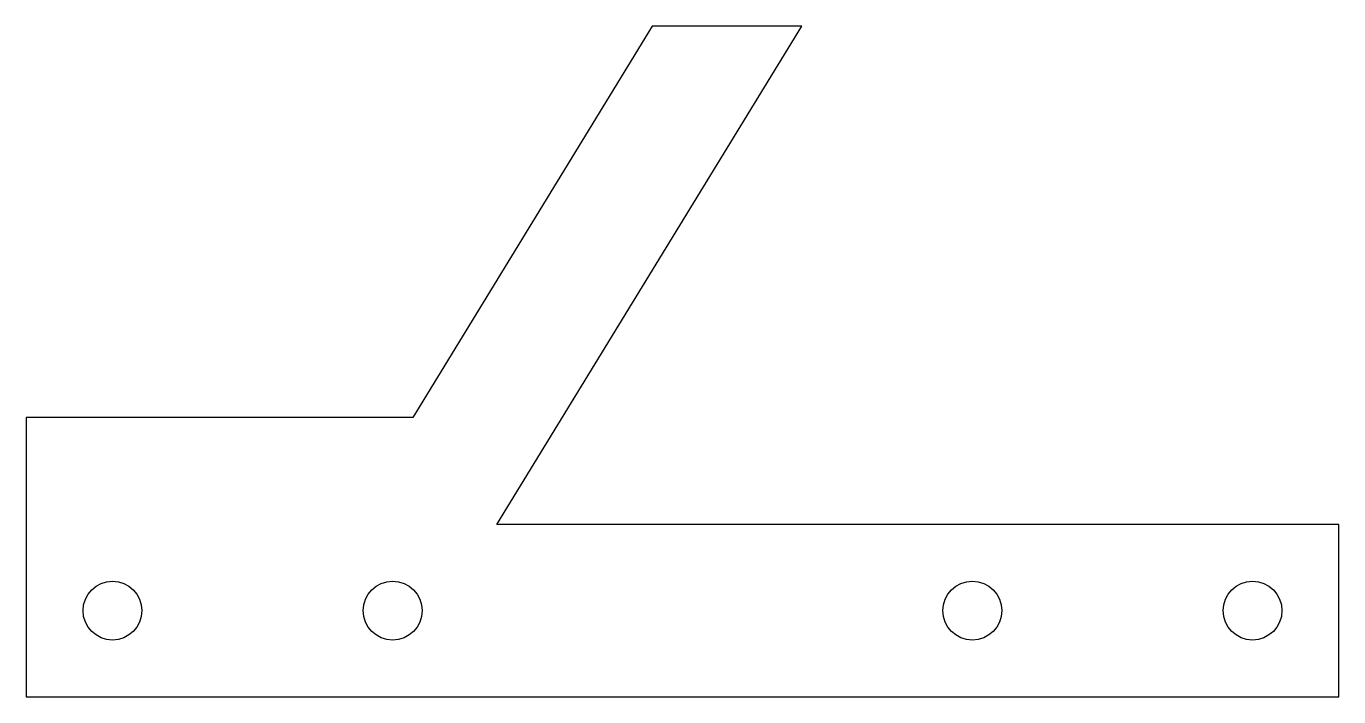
# Model space of a CAD drawing. Header units: millimetres. Extents: x -2 to 143, y -28 to 46.
import ezdxf

# ---------------------------------------------------------------- set-up
doc = ezdxf.new("R2010")
doc.units = ezdxf.units.MM

msp = doc.modelspace()

# ---------------------------------------------------------------- linework, layer by layer
msp.add_lwpolyline([(-2, 3.12), (-2, 2.11), (-1.99, 2.07), (-2, -27.77), (143, -27.77), (143, -8.72), (50, -8.72), (83.68, 46.37), (67.17, 46.37), (40.73, 3.12)], close=True)
for centre in [(7.53, -18.25), (38.48, -18.25), (102.53, -18.25), (133.48, -18.25)]:
    msp.add_circle(centre, 3.25)

doc.saveas('drawing.dxf')
